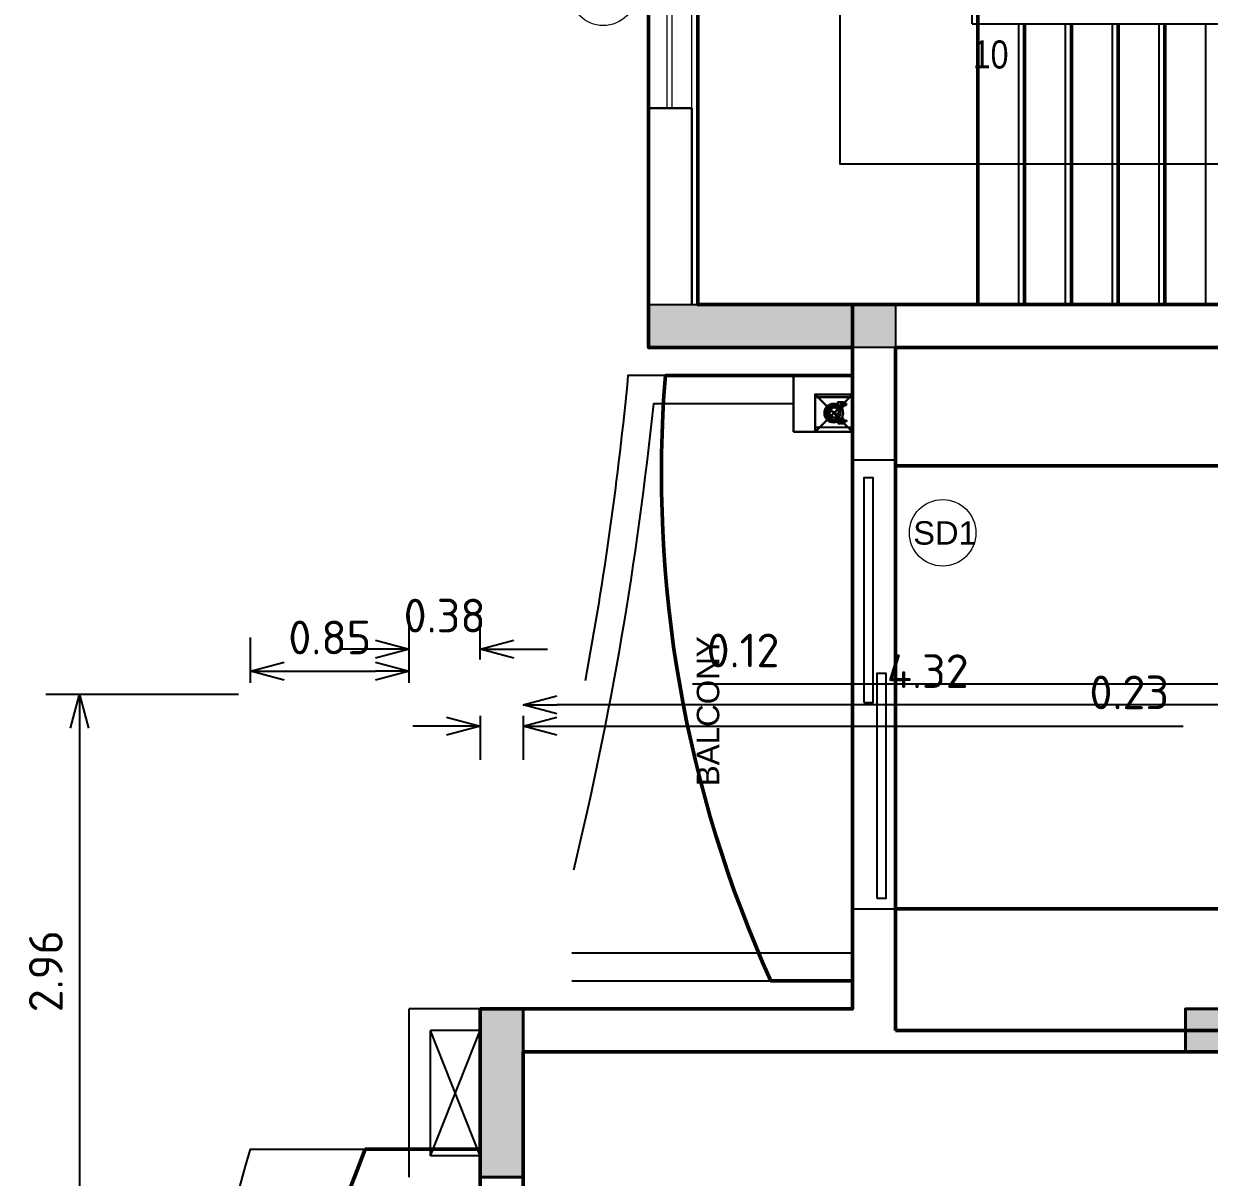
# Model space of a CAD drawing. Header units: inches. Extents: x 0 to 429, y 0 to 185.
# Drawn here: x 185.45 to 191.79, y 108.16 to 114.33 of the extents above; entities that cross this region are included whole.
import ezdxf
from ezdxf.enums import TextEntityAlignment as Align

# ---------------------------------------------------------------- set-up
doc = ezdxf.new("R2010")
doc.units = ezdxf.units.IN
doc.header["$MEASUREMENT"] = 0
doc.layers.get('DEFPOINTS').update_dxf_attribs({"lineweight": 18})
for name, color, linetype, lineweight in [('FLOOR-GROUND', 7, 'Continuous', 50), ('XR-4BHK-A-B-GROUND-SUB$0$CUTOUT', 6, 'Continuous', 30), ('XR-4BHK-A-B-GROUND-SUB$0$PIPE', 30, 'Continuous', 30), ('XR-4BHK-A-B-GROUND-SUB$0$TOWER-COL', 1, 'Continuous', 40), ('XR-4BHK-A-B-GROUND-SUB$0$TOWER-COL-HATCH', 9, 'Continuous', 5), ('XR-4BHK-A-B-GROUND-SUB$0$WALL', 7, 'Continuous', 30), ('XR-4BHK-A-B-GROUND-SUB$0$WIN', 4, 'Continuous', 9), ('XR-4BHK-A-B-GROUND-SUB$0$WINDOW', 4, 'Continuous', 15)]:
    doc.layers.add(name, color=color, linetype=linetype, lineweight=lineweight)
doc.layers.add('XR-4BHK-A-B-GROUND-SUB$0$ELE', color=4, linetype='Continuous')
doc.layers.add('XR-4BHK-A-B-GROUND-SUB$0$STROM WATER', color=7, linetype='Continuous', lineweight=25, true_color=0x00001a)
doc.styles.add('Sanvi Common', font='isocpeur.ttf')
doc.styles.add('Xr-4BHK-A-B-Ground-Sub$0$$0$DIM', font='arial.ttf', dxfattribs={"height": 4})
doc.styles.add('Xr-4BHK-A-B-Ground-Sub$0$$1$Standard', font='arial.ttf')
doc.styles.add('Xr-4BHK-A-B-Ground-Sub$0$DIM', font='arial.ttf')
doc.styles.add('Xr-4BHK-A-B-Ground-Sub$0$Standard', font='ARIALN.TTF')
doc.dimstyles.new('Sanvi Common', dxfattribs={"dimtxt": 0.18, "dimasz": 0.18, "dimexe": 0.18, "dimexo": 0.0625, "dimgap": 0.09, "dimtad": 1, "dimzin": 0, "dimdsep": 46, "dimtxsty": 'Sanvi Common', "dimblk": 'OPEN30', "dimcen": 0.09, "dimclrd": 68, "dimclre": 68, "dimclrt": 40, "dimadec": 0, "dimazin": 0, "dimtfac": 1, "dimtofl": 0, "dimtmove": 0, "dimatfit": 3, "dimldrblk": 'OPEN30', "dimfxl": 1, "dimtolj": 1, "dimtzin": 0, "dimarcsym": 0})

# ---------------------------------------------------------------- blocks, each defined once
blk = doc.blocks.new('Xr-4BHK-A-B-Ground-Sub$0$RWP')
at = {"layer": 'XR-4BHK-A-B-GROUND-SUB$0$CUTOUT'}
for p, q in [((0, 200), (200, 0)), ((200, 200), (0, 0))]:
    blk.add_line(p, q, dxfattribs=at)
blk.add_lwpolyline([(0, 0), (200, 0), (200, 200), (0, 200)], close=True, dxfattribs=at)
at = {"layer": 'XR-4BHK-A-B-GROUND-SUB$0$ELE'}
for p, q in [((0, 200), (0, 0)), ((25, 200), (25, 0))]:
    blk.add_line(p, q, dxfattribs=at)
at = {"layer": 'XR-4BHK-A-B-GROUND-SUB$0$PIPE'}
blk.add_circle((100, 100), 50, dxfattribs=at)
at = {"layer": 'XR-4BHK-A-B-GROUND-SUB$0$WALL'}
for p, q in [((0, 315), (300.3, 315)), ((0, 200), (0, 315)), ((300.3, 0), (300.3, 315)), ((0, 200), (185.3, 200)), ((185.3, 0), (185.3, 200))]:
    blk.add_line(p, q, dxfattribs=at)
blk = doc.blocks.new('Xr-4BHK-A-B-Ground-Sub$0$core typ')
at = {"layer": 'XR-4BHK-A-B-GROUND-SUB$0$WALL'}
for p, q in [((-16399.6, 6550.3), (-16399.6, 5500.2)), ((-16167.5, 6550.3), (-16399.6, 6550.3)), ((-16167.5, 6550.3), (-16167.5, 5500.2))]:
    blk.add_line(p, q, dxfattribs=at)
at = {"layer": 'XR-4BHK-A-B-GROUND-SUB$0$WIN'}
for p, q in [((-16302.5, 7750.3), (-16302.5, 6550.3)), ((-16272.5, 6550.3), (-16272.5, 7750.3))]:
    blk.add_line(p, q, dxfattribs=at)
at = {"layer": 'XR-4BHK-A-B-GROUND-SUB$0$WINDOW'}
for p, q in [((-16399.6, 6550.3), (-16399.6, 7750.3)), ((-16167.5, 6550.3), (-16167.5, 7750.3))]:
    blk.add_line(p, q, dxfattribs=at)
blk = doc.blocks.new('Xr-4BHK-A-B-Ground-Sub$0$REV.CO.')
at = {"layer": 'XR-4BHK-A-B-GROUND-SUB$0$TOWER-COL-HATCH'}
for points in [[(447851.1, 9750.2), (447851.1, 10650.2), (447621.1, 10650.2), (447621.1, 9750.2)], [(452291.1, 9980.2), (451391.1, 9980.2), (451391.1, 9750.2), (452291.1, 9750.2)]]:
    blk.add_hatch(color=256, dxfattribs=at).paths.add_polyline_path(points)
at = {"layer": 'XR-4BHK-A-B-GROUND-SUB$0$TOWER-COL'}
for points in [[(447851.1, 10650.2), (447621.1, 10650.2), (447621.1, 9750.2), (447851.1, 9750.2)], [(451391.1, 9980.2), (451391.1, 9750.2), (452291.1, 9750.2), (452291.1, 9980.2)]]:
    blk.add_lwpolyline(points, close=True, dxfattribs=at)
blk = doc.blocks.new('Xr-4BHK-A-B-Ground-Sub$0$$0$DOOR NO')
at = {"lineweight": 0}
blk.add_circle((0, 0), 10, dxfattribs=at)
at = {"style": 'Xr-4BHK-A-B-Ground-Sub$0$$0$DIM'}
blk.add_attdef('X1', text='', height=9, dxfattribs=at).set_placement((0, 0), align=Align.MIDDLE_CENTER)
blk = doc.blocks.new('_Open30')
at = {"color": 0, "linetype": 'ByBlock', "lineweight": -2}
for p, q in [((-1, 0.268), (0, 0)), ((0, 0), (-1, -0.268)), ((0, 0), (-1, 0))]:
    blk.add_line(p, q, dxfattribs=at)
blk = doc.blocks.new('*D44')
at = {"color": 68, "lineweight": -2, "transparency": 16777216}
for p, q in [((192.4453, 110.748), (192.4453, 110.9764)), ((192.5603, 110.748), (192.5603, 110.9764)), ((192.2653, 110.7964), (189.0253, 110.7964)), ((192.7403, 110.7964), (192.9203, 110.7964))]:
    blk.add_line(p, q, dxfattribs=at)
at = {"layer": 'DEFPOINTS', "color": 0, "transparency": 16777216}
for p in [(192.4453, 110.7964), (192.4453, 110.6855), (192.5603, 110.6855)]:
    blk.add_point(p, dxfattribs=at)
at = {"color": 68, "lineweight": -2, "transparency": 16777216, "xscale": 0.18, "yscale": 0.18, "zscale": 0.18}
blk.add_blockref('_Open30', (192.4453, 110.7964), dxfattribs=at)
at = {"color": 68, "lineweight": -2, "transparency": 16777216, "xscale": 0.18, "yscale": 0.18, "zscale": 0.18, "rotation": 180}
blk.add_blockref('_Open30', (192.5603, 110.7964), dxfattribs=at)
at = {"color": 40, "transparency": 16777216, "insert": (189.2953, 110.9764), "char_height": 0.18, "attachment_point": 5, "style": 'Sanvi Common'}
blk.add_mtext('\\A1;0.12', dxfattribs=at)
blk = doc.blocks.new('*D45')
at = {"color": 68, "lineweight": -2, "transparency": 16777216}
for p, q in [((192.4453, 110.748), (192.4453, 110.8655)), ((192.2653, 110.6855), (188.3003, 110.6855)), ((188.1203, 110.6273), (188.1203, 110.5055))]:
    blk.add_line(p, q, dxfattribs=at)
at = {"layer": 'DEFPOINTS', "color": 0, "transparency": 16777216}
for p in [(188.1203, 110.6898), (188.1203, 110.6855), (192.4453, 110.6855)]:
    blk.add_point(p, dxfattribs=at)
at = {"color": 68, "lineweight": -2, "transparency": 16777216, "xscale": 0.18, "yscale": 0.18, "zscale": 0.18, "rotation": 180}
blk.add_blockref('_Open30', (188.1203, 110.6855), dxfattribs=at)
at = {"color": 68, "lineweight": -2, "transparency": 16777216, "xscale": 0.18, "yscale": 0.18, "zscale": 0.18}
blk.add_blockref('_Open30', (192.4453, 110.6855), dxfattribs=at)
at = {"color": 40, "transparency": 16777216, "insert": (190.2828, 110.8655), "char_height": 0.18, "attachment_point": 5, "style": 'Sanvi Common'}
blk.add_mtext('\\A1;4.32', dxfattribs=at)
blk = doc.blocks.new('*D46')
at = {"color": 68, "lineweight": -2, "transparency": 16777216}
for p, q in [((187.8903, 110.6273), (187.8903, 110.3921)), ((188.1203, 110.6273), (188.1203, 110.3921)), ((187.7103, 110.5721), (187.5303, 110.5721)), ((188.3003, 110.5721), (191.6483, 110.5721))]:
    blk.add_line(p, q, dxfattribs=at)
at = {"layer": 'DEFPOINTS', "color": 0, "transparency": 16777216}
for p in [(187.8903, 110.6898), (188.1203, 110.6898), (187.8903, 110.5721)]:
    blk.add_point(p, dxfattribs=at)
at = {"color": 68, "lineweight": -2, "transparency": 16777216, "xscale": 0.18, "yscale": 0.18, "zscale": 0.18}
blk.add_blockref('_Open30', (187.8903, 110.5721), dxfattribs=at)
at = {"color": 68, "lineweight": -2, "transparency": 16777216, "xscale": 0.18, "yscale": 0.18, "zscale": 0.18, "rotation": 180}
blk.add_blockref('_Open30', (188.1203, 110.5721), dxfattribs=at)
at = {"color": 40, "transparency": 16777216, "insert": (191.3603, 110.7521), "char_height": 0.18, "attachment_point": 5, "style": 'Sanvi Common'}
blk.add_mtext('\\A1;0.23', dxfattribs=at)
blk = doc.blocks.new('*D71')
at = {"color": 68, "lineweight": -2, "transparency": 16777216}
for p, q in [((186.5988, 110.7415), (185.5678, 110.7415)), ((185.7478, 110.5615), (185.7478, 107.9615)), ((186.0322, 107.7815), (185.5678, 107.7815))]:
    blk.add_line(p, q, dxfattribs=at)
at = {"layer": 'DEFPOINTS', "color": 0, "transparency": 16777216}
for p in [(186.6613, 110.7415), (185.7478, 107.7815), (186.0947, 107.7815)]:
    blk.add_point(p, dxfattribs=at)
at = {"color": 68, "lineweight": -2, "transparency": 16777216, "xscale": 0.18, "yscale": 0.18, "zscale": 0.18}
for p, rotation in [((185.7478, 110.7415), 90), ((185.7478, 107.7815), 270)]:
    blk.add_blockref('_Open30', p, dxfattribs=dict(at, rotation=rotation))
at = {"color": 40, "transparency": 16777216, "insert": (185.5678, 109.2615), "char_height": 0.18, "attachment_point": 5, "rotation": 90, "style": 'Sanvi Common'}
blk.add_mtext('\\A1;2.96', dxfattribs=at)
blk = doc.blocks.new('*D75')
at = {"color": 68, "lineweight": -2, "transparency": 16777216}
for p, q in [((186.6613, 110.804), (186.6613, 111.0458)), ((187.5103, 110.804), (187.5103, 111.0458)), ((186.8413, 110.8658), (187.3303, 110.8658))]:
    blk.add_line(p, q, dxfattribs=at)
at = {"layer": 'DEFPOINTS', "color": 0, "transparency": 16777216}
for p in [(187.5103, 110.8658), (186.6613, 110.7415), (187.5103, 110.7415)]:
    blk.add_point(p, dxfattribs=at)
at = {"color": 68, "lineweight": -2, "transparency": 16777216, "xscale": 0.18, "yscale": 0.18, "zscale": 0.18, "rotation": 180}
blk.add_blockref('_Open30', (186.6613, 110.8658), dxfattribs=at)
at = {"color": 68, "lineweight": -2, "transparency": 16777216, "xscale": 0.18, "yscale": 0.18, "zscale": 0.18}
blk.add_blockref('_Open30', (187.5103, 110.8658), dxfattribs=at)
at = {"color": 40, "transparency": 16777216, "insert": (187.0858, 111.0458), "char_height": 0.18, "attachment_point": 5, "style": 'Sanvi Common'}
blk.add_mtext('\\A1;0.85', dxfattribs=at)
blk = doc.blocks.new('*D76')
at = {"color": 68, "lineweight": -2, "transparency": 16777216}
for p, q in [((187.5103, 110.804), (187.5103, 111.1627)), ((187.8903, 110.9283), (187.8903, 111.1627)), ((187.3303, 110.9827), (187.1503, 110.9827)), ((188.0703, 110.9827), (188.2503, 110.9827))]:
    blk.add_line(p, q, dxfattribs=at)
at = {"layer": 'DEFPOINTS', "color": 0, "transparency": 16777216}
for p in [(187.8903, 110.9827), (187.8903, 110.8658), (187.5103, 110.7415)]:
    blk.add_point(p, dxfattribs=at)
at = {"color": 68, "lineweight": -2, "transparency": 16777216, "xscale": 0.18, "yscale": 0.18, "zscale": 0.18}
blk.add_blockref('_Open30', (187.5103, 110.9827), dxfattribs=at)
at = {"color": 68, "lineweight": -2, "transparency": 16777216, "xscale": 0.18, "yscale": 0.18, "zscale": 0.18, "rotation": 180}
blk.add_blockref('_Open30', (187.8903, 110.9827), dxfattribs=at)
at = {"color": 40, "transparency": 16777216, "insert": (187.7003, 111.1627), "char_height": 0.18, "attachment_point": 5, "style": 'Sanvi Common'}
blk.add_mtext('\\A1;0.38', dxfattribs=at)
blk = doc.blocks.new('Xr-4BHK-A-B-Ground-Sub$0$CI50')
at = {"ltscale": 100}
for p, q in [((-53.2, 2), (-53.2, 13.5)), ((-48.3, 35), (-48.3, 13.5)), ((-48.3, 2), (-48.3, -2)), ((-40.3, 35), (-40.3, 13.5)), ((-40.3, 2), (-40.3, -2)), ((-35.4, 2), (-35.4, 13.5)), ((35.4, 2), (35.4, 13.5)), ((40.3, 35), (40.3, 13.5)), ((40.3, 2), (40.3, -2)), ((48.3, 35), (48.3, 13.5)), ((48.3, 2), (48.3, -2)), ((53.2, 2), (53.2, 13.5)), ((-53.2, -13.5), (-53.2, -2)), ((-48.3, -13.5), (-48.3, -30.6)), ((-48.3, -14.8), (-48.3, -30.6)), ((-40.3, -30.6), (-48.3, -30.6)), ((-40.3, -13.5), (-40.3, -30.6)), ((-40.3, -14.8), (-40.3, -30.6)), ((-35.4, -13.5), (-35.4, -2)), ((35.4, -13.5), (35.4, -2)), ((40.3, -13.5), (40.3, -30.6)), ((40.3, -14.8), (40.3, -30.6)), ((40.3, -30.6), (48.3, -30.6)), ((48.3, -13.5), (48.3, -30.6)), ((48.3, -14.8), (48.3, -30.6)), ((53.2, -13.5), (53.2, -2))]:
    blk.add_line(p, q, dxfattribs=at)
for points in [[(-57.9, 2), (-30.9, 2), (-30.9, 13.5), (-57.9, 13.5)], [(57.9, 2), (30.9, 2), (30.9, 13.5), (57.9, 13.5)], [(-57.9, -13.5), (-30.9, -13.5), (-30.9, -2), (-57.9, -2)], [(57.9, -13.5), (30.9, -13.5), (30.9, -2), (57.9, -2)]]:
    blk.add_lwpolyline(points, close=True, dxfattribs=at)
for radius in [35, 25]:
    blk.add_circle((0, 35), radius, dxfattribs=at)
for centre, radius, start, end in [((0, 35), 48.3, 0, 180), ((0, 35), 40.3, 360, 180), ((6.9, 47.5), 14.3, 119.0199, 240.9801), ((-6.9, 22.5), 14.3, 299.0199, 60.9801)]:
    blk.add_arc(centre, radius, start, end, dxfattribs=at)
blk = doc.blocks.new('Xr-4BHK-A-B-Ground-Sub$0$A$C2521575D')
at = {"layer": 'XR-4BHK-A-B-GROUND-SUB$0$STROM WATER', "xscale": -1, "rotation": 90}
blk.add_blockref('Xr-4BHK-A-B-Ground-Sub$0$CI50', (3092, 13956.9), dxfattribs=at)

msp = doc.modelspace()

# ---------------------------------------------------------------- hatches: boundary and pattern name
msp.add_hatch(color=256).paths.add_polyline_path([(188.7903, 112.5954), (188.7903, 112.8254), (190.1103, 112.8254), (190.1103, 112.5954)])

# ---------------------------------------------------------------- linework, layer by layer
for p, q in [((190.5203, 114.3255), (190.5203, 114.6255)), ((190.5203, 114.3255), (193.0203, 114.3255)), ((190.7703, 112.8255), (190.7703, 114.3255)), ((191.0203, 112.8255), (191.0203, 114.3255)), ((191.2703, 112.8255), (191.2703, 114.3255)), ((191.5203, 112.8255), (191.5203, 114.3255)), ((191.7703, 112.8255), (191.7703, 114.3255)), ((189.8803, 112.4454), (189.8803, 112.8252)), ((194.5199, 112.8252), (189.8803, 112.8252)), ((190.1103, 111.9952), (190.1103, 112.5952)), ((194.7499, 112.5952), (190.1103, 112.5952)), ((189.8803, 111.9952), (189.8803, 112.3304)), ((189.8803, 111.9952), (189.8803, 109.5952)), ((189.8803, 111.9952), (190.1103, 111.9952)), ((190.1103, 111.9952), (190.1103, 109.5952)), ((189.8803, 109.0602), (189.8803, 109.5952)), ((189.8803, 109.5952), (190.1103, 109.5952)), ((190.1103, 108.9452), (190.1103, 109.5952)), ((187.5103, 108.1602), (187.5103, 109.0602)), ((189.8803, 109.0602), (187.5103, 109.0602)), ((187.6253, 108.2752), (187.6253, 108.9452)), ((187.8903, 108.9452), (187.6253, 108.9452)), ((187.8903, 108.2752), (187.6253, 108.9452)), ((187.6253, 108.2752), (187.8903, 108.9452)), ((190.1103, 108.9452), (190.1103, 108.9452)), ((192.5603, 108.9452), (190.1103, 108.9452)), ((188.1203, 107.9802), (188.1203, 108.8302)), ((192.4453, 108.8302), (188.1203, 108.8302)), ((187.8903, 108.2752), (187.6253, 108.2752))]:
    msp.add_line(p, q)
for points in [[(193.0203, 113.5755), (189.8148, 113.5755), (189.8148, 115.3755), (191.2142, 115.3755), (191.0846, 115.2096), (191.0628, 115.2959), (191.2142, 115.3755)], [(188.3805, 109.3602), (189.8803, 109.3602)], [(188.3803, 109.2102), (189.8803, 109.2102)]]:
    msp.add_lwpolyline(points)
for points in [[(188.7903, 112.5954), (188.7903, 112.8254), (190.1103, 112.8254), (190.1103, 112.5954)], [(189.941, 110.6989), (189.991, 110.6989), (189.991, 111.8989), (189.941, 111.8989)], [(190.0103, 109.653), (190.0603, 109.653), (190.0603, 110.853), (190.0103, 110.853)]]:
    msp.add_lwpolyline(points, close=True)
for points in [[(189.5653, 112.4452), (188.6801, 112.4452, -0.021979), (188.4513, 110.8146, -0.021979)], [(189.5653, 112.2952), (188.8159, 112.2952, -0.033512), (188.3889, 109.8024, -0.033512)], [(187.2903, 105.3502), (186.0947, 105.3502, -0.044618), (186.6613, 108.3102), (187.5103, 108.3102)]]:
    msp.add_lwpolyline(points, format="xyb")
at = {"layer": 'FLOOR-GROUND', "color": 191}
for p, q in [((190.8011, 112.8254), (190.8011, 114.3254)), ((191.0511, 112.8254), (191.0511, 114.3254)), ((191.3011, 112.8254), (191.3011, 114.3254)), ((191.5511, 112.8254), (191.5511, 114.3254))]:
    msp.add_line(p, q, dxfattribs=at)
at = {"layer": 'FLOOR-GROUND', "color": 22}
msp.add_line((189.8803, 112.8252), (194.5199, 112.8252), dxfattribs=at)
at = {"layer": 'FLOOR-GROUND', "color": 181}
msp.add_lwpolyline([(188.7903, 116.3554), (188.7903, 112.5954), (189.8803, 112.5954), (189.8803, 109.0602), (187.8903, 109.0602), (187.8903, 103.9702), (187.5103, 103.9702), (187.5103, 98.1102), (191.9149, 98.1102)], dxfattribs=at)
at = {"layer": 'FLOOR-GROUND', "color": 115}
msp.add_lwpolyline([(189.0531, 116.1254), (194.5199, 116.1254), (194.5199, 112.8254), (189.0531, 112.8254)], close=True, dxfattribs=at)
at = {"layer": 'FLOOR-GROUND', "color": 223}
msp.add_lwpolyline([(189.0531, 116.1254), (190.5511, 116.1254), (190.5511, 112.8249), (189.0531, 112.8249)], close=True, dxfattribs=at)
at = {"layer": 'FLOOR-GROUND', "color": 230}
msp.add_lwpolyline([(191.9153, 98.11), (187.5103, 98.11), (187.5103, 103.97), (187.8903, 103.97), (187.8903, 109.06), (189.8803, 109.06), (189.8803, 112.8249), (194.5199, 112.8249)], dxfattribs=at)
at = {"layer": 'FLOOR-GROUND', "color": 150}
for points in [[(190.1103, 108.9452), (196.0703, 108.9452), (196.0703, 112.5952), (190.1103, 112.5952)], [(188.1203, 105.5851), (192.4453, 105.5851), (192.4453, 108.8302), (188.1203, 108.8302)]]:
    msp.add_lwpolyline(points, close=True, dxfattribs=at)
at = {"layer": 'FLOOR-GROUND', "color": 35}
for points in [[(189.8803, 112.4452), (188.8803, 112.4452, 0.127088), (189.4443, 109.2102), (189.8803, 109.2102)], [(187.8903, 108.3102), (187.2758, 108.3102, 0.130747), (186.8903, 105.3502), (187.8903, 105.3502)]]:
    msp.add_lwpolyline(points, format="xyb", close=True, dxfattribs=at)
at = {"layer": 'FLOOR-GROUND', "color": 103}
msp.add_lwpolyline([(190.1103, 109.5952), (192.5952, 109.5952), (192.5952, 111.9635), (190.1103, 111.9635)], close=True, dxfattribs=at)

# ---------------------------------------------------------------- block references
at = {"xscale": 0.001, "yscale": 0.001, "zscale": 0.001}
for name, p in [('Xr-4BHK-A-B-Ground-Sub$0$A$C2521575D', (186.7264, 98.291)), ('Xr-4BHK-A-B-Ground-Sub$0$core typ', (205.1898, 107.3252))]:
    msp.add_blockref(name, p, dxfattribs=at)
ref = msp.add_blockref('Xr-4BHK-A-B-Ground-Sub$0$$0$DOOR NO', (188.5481, 114.4946), dxfattribs=dict(xscale=0.01778, yscale=0.01778, zscale=0.01778))
ref.add_attrib('X1', 'W2', dxfattribs={"height": 0.14817, "style": 'Xr-4BHK-A-B-Ground-Sub$0$$1$Standard'}).set_placement((188.554, 114.4946), align=Align.MIDDLE_CENTER)
at = {"extrusion": (0, 0, -1), "xscale": 0.001, "yscale": 0.001, "zscale": -0.001, "rotation": 180}
msp.add_blockref('Xr-4BHK-A-B-Ground-Sub$0$REV.CO.', (259.7308, 118.8104), dxfattribs=at)
at = {"xscale": 0.001, "yscale": 0.001, "zscale": 0.001, "rotation": 90}
msp.add_blockref('Xr-4BHK-A-B-Ground-Sub$0$RWP', (189.8803, 112.1451), dxfattribs=at)
ref = msp.add_blockref('Xr-4BHK-A-B-Ground-Sub$0$$0$DOOR NO', (190.3625, 111.6051), dxfattribs=dict(xscale=0.01778, yscale=0.01778, zscale=0.01778, rotation=180))
ref.add_attrib('X1', 'SD1', dxfattribs={"height": 0.125, "style": 'Xr-4BHK-A-B-Ground-Sub$0$$1$Standard'}).set_placement((190.3751, 111.6046), align=Align.MIDDLE_CENTER)

# ---------------------------------------------------------------- texts
at = {"style": 'Xr-4BHK-A-B-Ground-Sub$0$Standard'}
msp.add_text('10', height=0.15, dxfattribs=at).set_placement((190.5236, 114.0871))
at = {"style": 'Xr-4BHK-A-B-Ground-Sub$0$DIM'}
msp.add_text('BALCONY', height=0.12, rotation=90, dxfattribs=at).set_placement((189.1682, 110.2508))

# ---------------------------------------------------------------- dimensions: what is measured, and where the dimension line sits
at = {"color": 2}
for base, p1, p2, picture, middle in [((187.8903, 110.9827), (187.5103, 110.7415), (187.8903, 110.8658), '*D76', (187.7003, 110.9827)), ((192.4452521649, 110.7964418861), (192.5602521649, 110.6855266), (192.4452521649, 110.6855266), '*D44', (189.2952521649, 110.7964418861)), ((187.8903, 110.5721), (188.1203, 110.6898), (187.8903, 110.6898), '*D46', (191.3603, 110.5721))]:
    dim = msp.add_linear_dim(base=base, p1=p1, p2=p2, angle=180, dimstyle='Sanvi Common', dxfattribs=at)
    dim.commit()
    dim.dimension.update_dxf_attribs({"geometry": picture, "text_midpoint": middle, "dimtype": 160})
for base, p1, p2, angle, picture, middle in [((187.5103, 110.8658), (186.6613, 110.7415), (187.5103, 110.7415), 180, '*D75', (187.0858, 111.0458)), ((188.12027, 110.68553), (192.44525, 110.68553), (188.12027, 110.68983), 180, '*D45', (190.28276, 110.86553)), ((185.7478, 107.7815), (186.6613, 110.7415), (186.0947, 107.7815), 90, '*D71', (185.5678, 109.2615))]:
    dim = msp.add_linear_dim(base=base, p1=p1, p2=p2, angle=angle, dimstyle='Sanvi Common', dxfattribs=at)
    dim.commit()
    dim.dimension.update_dxf_attribs({"geometry": picture, "text_midpoint": middle})

doc.saveas('drawing.dxf')
